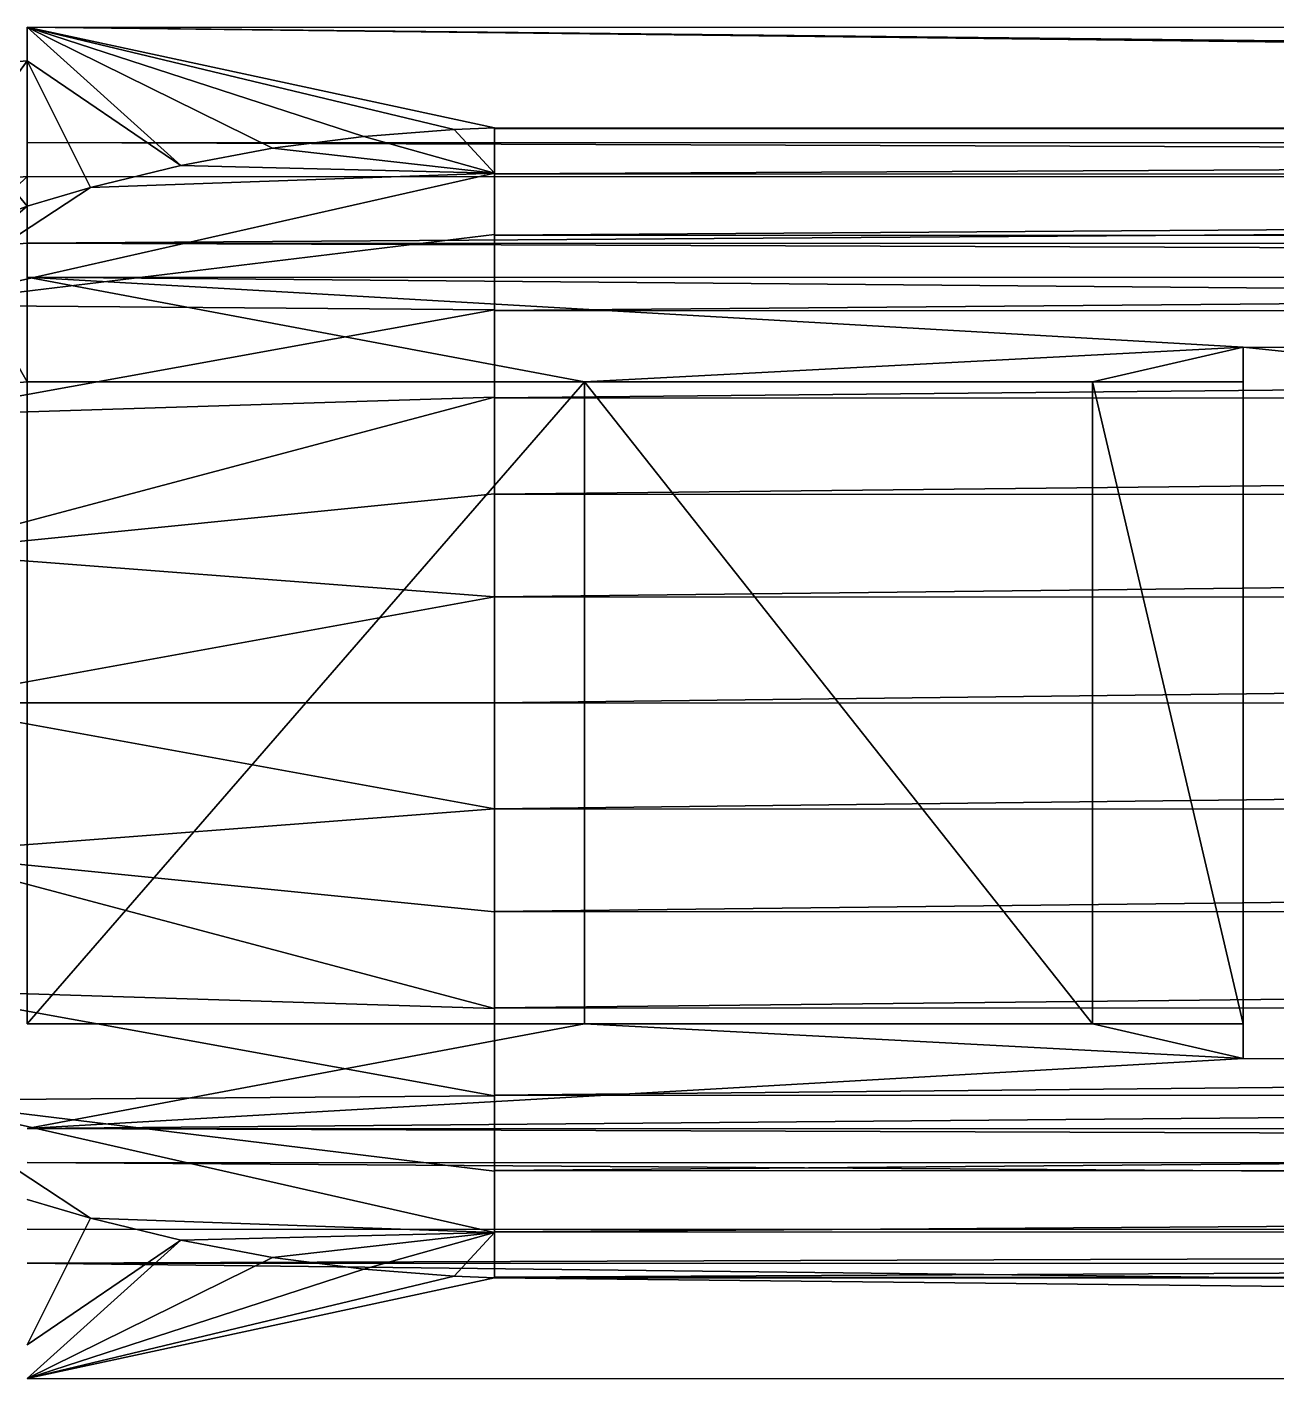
# Model space of a CAD drawing. Header units: inches. Extents: x 0 to 46333, y 12439 to 30520.
# Drawn here: x 14570 to 14644.2, y 17461.8 to 17542 of the extents above; entities that cross this region are included whole.
import ezdxf

# ---------------------------------------------------------------- set-up
doc = ezdxf.new("R2010")
doc.units = ezdxf.units.IN
doc.header["$MEASUREMENT"] = 0
doc.layers.add('DLX_FL1_LUM', color=7, linetype='Continuous', true_color=0xffd400)

msp = doc.modelspace()

# ---------------------------------------------------------------- linework, layer by layer
at = {"layer": 'DLX_FL1_LUM'}
for points in [[(14569.985, 17541.991, 0), (15149.332, 17535.113, 0)], [(15149.332, 17541.97, 0), (14569.985, 17541.991, 0)], [(15149.332, 17535.113, 0), (14569.985, 17541.991, 0)], [(14569.985, 17541.991, 0), (14569.985, 17535.135, 0)], [(14569.985, 17541.991, 0), (14569.985, 17539.986, 0)], [(14569.985, 17535.135, 0), (14569.985, 17541.991, 0)], [(15121.591, 17535.992, 0), (14569.985, 17541.991, 0)], [(14569.985, 17541.991, 0), (15149.332, 17541.97, 0)], [(14595.324, 17535.918, 0), (14569.985, 17541.991, 0)], [(14569.985, 17541.991, 0), (14597.726, 17536.011, 0)], [(14569.985, 17539.986, 0), (14569.985, 17541.991, 0)], [(14569.985, 17541.991, 0), (14579.116, 17533.786, 0)], [(14597.726, 17536.011, 0), (14569.985, 17541.991, 0)], [(14569.985, 17541.991, 0), (15121.591, 17535.992, 0)], [(14589.978, 17535.506, 0), (14569.985, 17541.991, 0)], [(14569.985, 17541.991, 0), (14595.324, 17535.918, 0)], [(14584.549, 17534.798, 0), (14569.985, 17541.991, 0)], [(14569.985, 17541.991, 0), (14589.978, 17535.506, 0)], [(14579.116, 17533.786, 0), (14569.985, 17541.991, 0)], [(14569.985, 17541.991, 0), (14584.549, 17534.798, 0)], [(14569.985, 17539.986, 0), (14563.372, 17539.408, 0)], [(14563.372, 17539.408, 0), (14569.985, 17539.986, 0)], [(14569.985, 17539.986, 0), (14564.727, 17532.684, 0)], [(14564.727, 17532.684, 0), (14569.985, 17539.986, 0)], [(14569.985, 17535.135, 0), (14569.985, 17539.986, 0)], [(14569.985, 17539.986, 0), (14569.985, 17533.13, 0)], [(14569.985, 17539.986, 0), (14569.985, 17535.135, 0)], [(14569.985, 17533.13, 0), (14569.985, 17539.986, 0)], [(14569.985, 17539.986, 0), (14569.985, 17531.372, 0)], [(14579.116, 17533.786, 0), (14569.985, 17539.986, 0)], [(14569.985, 17531.372, 0), (14569.985, 17539.986, 0)], [(14569.985, 17539.986, 0), (14573.747, 17532.479, 0)], [(14573.747, 17532.479, 0), (14569.985, 17539.986, 0)], [(14569.985, 17539.986, 0), (14579.116, 17533.786, 0)], [(14569.985, 17531.372, 0), (14563.372, 17539.408, 0)], [(14563.372, 17539.408, 0), (14569.985, 17531.372, 0)], [(14595.324, 17535.918, 0), (14589.978, 17535.506, 0)], [(14589.978, 17535.506, 0), (14595.324, 17535.918, 0)], [(14597.726, 17536.011, 0), (14595.324, 17535.918, 0)], [(14595.324, 17535.918, 0), (14597.726, 17536.011, 0)], [(14597.726, 17533.325, 0), (14595.324, 17535.918, 0)], [(14595.324, 17535.918, 0), (14597.726, 17533.325, 0)], [(14597.726, 17533.325, 0), (14597.726, 17536.011, 0)], [(14597.726, 17536.011, 0), (14597.726, 17535.976, 0)], [(15121.591, 17535.992, 0), (14597.726, 17536.011, 0)], [(14597.726, 17536.011, 0), (15121.591, 17535.992, 0)], [(14597.726, 17535.976, 0), (14597.726, 17536.011, 0)], [(14597.726, 17536.011, 0), (14597.726, 17533.325, 0)], [(14597.726, 17535.976, 0), (15121.591, 17535.992, 0)], [(15121.591, 17535.992, 0), (14597.726, 17535.976, 0)], [(14597.726, 17535.976, 0), (14597.726, 17533.325, 0)], [(14597.726, 17533.325, 0), (14597.726, 17535.976, 0)], [(14597.726, 17535.976, 0), (14597.726, 17533.286, 0)], [(15121.591, 17535.956, 0), (14597.726, 17535.976, 0)], [(14597.726, 17535.976, 0), (15121.591, 17535.956, 0)], [(14597.726, 17533.286, 0), (14597.726, 17535.976, 0)], [(14597.726, 17533.286, 0), (15121.591, 17535.956, 0)], [(15121.591, 17535.956, 0), (14597.726, 17533.286, 0)], [(14569.985, 17535.135, 0), (15149.332, 17535.113, 0)], [(14569.985, 17533.13, 0), (14569.985, 17535.135, 0)], [(14569.985, 17535.135, 0), (15149.332, 17533.109, 0)], [(15149.332, 17535.113, 0), (14569.985, 17535.135, 0)], [(15149.332, 17533.109, 0), (14569.985, 17535.135, 0)], [(14569.985, 17535.135, 0), (14569.985, 17533.13, 0)], [(14589.978, 17535.506, 0), (14584.549, 17534.798, 0)], [(14584.549, 17534.798, 0), (14589.978, 17535.506, 0)], [(14589.978, 17535.506, 0), (14597.726, 17533.325, 0)], [(14597.726, 17533.325, 0), (14589.978, 17535.506, 0)], [(14584.549, 17534.798, 0), (14579.116, 17533.786, 0)], [(14579.116, 17533.786, 0), (14584.549, 17534.798, 0)], [(14584.549, 17534.798, 0), (14597.726, 17533.325, 0)], [(14597.726, 17533.325, 0), (14584.549, 17534.798, 0)], [(14597.726, 17533.325, 0), (14563.104, 17525.481, 0)], [(14563.104, 17525.481, 0), (14597.726, 17533.325, 0)], [(14579.116, 17533.786, 0), (14573.747, 17532.479, 0)], [(14573.747, 17532.479, 0), (14579.116, 17533.786, 0)], [(14573.747, 17532.479, 0), (14597.726, 17533.325, 0)], [(14597.726, 17533.325, 0), (14573.747, 17532.479, 0)], [(14579.116, 17533.786, 0), (14597.726, 17533.325, 0)], [(14597.726, 17533.325, 0), (14579.116, 17533.786, 0)], [(14597.726, 17533.286, 0), (14597.726, 17533.325, 0)], [(14597.726, 17533.325, 0), (14597.726, 17533.286, 0)], [(14597.726, 17529.688, 0), (14597.726, 17533.325, 0)], [(14597.726, 17533.325, 0), (14597.726, 17529.688, 0)], [(14569.985, 17533.13, 0), (14564.727, 17532.684, 0)], [(14564.727, 17532.684, 0), (14569.985, 17533.13, 0)], [(14565.503, 17528.792, 0), (14569.985, 17533.13, 0)], [(14569.985, 17533.13, 0), (14565.503, 17528.792, 0)], [(14569.985, 17533.13, 0), (15149.332, 17533.109, 0)], [(15149.332, 17533.109, 0), (14569.985, 17533.13, 0)], [(14569.985, 17533.13, 0), (14569.985, 17529.163, 0)], [(14569.985, 17529.163, 0), (14569.985, 17533.13, 0)], [(14569.985, 17529.163, 0), (15149.332, 17533.109, 0)], [(15149.332, 17533.109, 0), (14569.985, 17529.163, 0)], [(14597.726, 17529.688, 0), (14597.726, 17533.286, 0)], [(14597.726, 17533.286, 0), (14597.726, 17529.65, 0)], [(14597.726, 17533.286, 0), (14597.726, 17529.688, 0)], [(15121.591, 17533.267, 0), (14597.726, 17533.286, 0)], [(14597.726, 17533.286, 0), (15121.591, 17533.267, 0)], [(14597.726, 17529.65, 0), (14597.726, 17533.286, 0)], [(14597.726, 17529.65, 0), (15121.591, 17533.267, 0)], [(15121.591, 17533.267, 0), (14597.726, 17529.65, 0)], [(14563.104, 17525.481, 0), (14573.747, 17532.479, 0)], [(14573.747, 17532.479, 0), (14563.104, 17525.481, 0)], [(14573.747, 17532.479, 0), (14569.985, 17531.372, 0)], [(14569.985, 17531.372, 0), (14573.747, 17532.479, 0)], [(14569.985, 17531.372, 0), (14558.709, 17527.011, 0)], [(14558.709, 17527.011, 0), (14569.985, 17531.372, 0)], [(14569.985, 17531.372, 0), (14563.104, 17525.481, 0)], [(14563.104, 17525.481, 0), (14569.985, 17531.372, 0)], [(14563.104, 17525.481, 0), (14597.726, 17529.688, 0)], [(14597.726, 17529.688, 0), (14563.104, 17525.481, 0)], [(14597.726, 17529.65, 0), (14597.726, 17529.688, 0)], [(14597.726, 17529.688, 0), (14597.726, 17529.65, 0)], [(14597.726, 17525.211, 0), (14597.726, 17529.688, 0)], [(14597.726, 17529.688, 0), (14597.726, 17525.211, 0)], [(14597.726, 17525.211, 0), (14597.726, 17529.65, 0)], [(14597.726, 17529.65, 0), (14597.726, 17525.177, 0)], [(14597.726, 17529.65, 0), (14597.726, 17525.211, 0)], [(15121.591, 17529.631, 0), (14597.726, 17529.65, 0)], [(14597.726, 17529.65, 0), (15121.591, 17529.631, 0)], [(14597.726, 17525.177, 0), (14597.726, 17529.65, 0)], [(14597.726, 17525.177, 0), (15121.591, 17529.631, 0)], [(15121.591, 17529.631, 0), (14597.726, 17525.177, 0)], [(14565.503, 17528.792, 0), (14569.985, 17529.163, 0)], [(14569.985, 17529.163, 0), (14565.503, 17528.792, 0)], [(14565.503, 17528.792, 0), (14569.985, 17520.942, 0)], [(14569.985, 17520.942, 0), (14565.503, 17528.792, 0)], [(14569.985, 17527.158, 0), (14569.985, 17529.163, 0)], [(14569.985, 17529.163, 0), (14569.985, 17520.942, 0)], [(15149.331, 17527.136, 0), (14569.985, 17529.163, 0)], [(14569.985, 17529.163, 0), (14569.985, 17527.158, 0)], [(15149.332, 17529.141, 0), (14569.985, 17529.163, 0)], [(14569.985, 17529.163, 0), (15149.331, 17527.136, 0)], [(14569.985, 17529.163, 0), (15149.332, 17529.141, 0)], [(14569.985, 17520.942, 0), (14569.985, 17529.163, 0)], [(14642.153, 17522.997, 0), (14569.985, 17527.158, 0)], [(14569.985, 17527.158, 0), (14603.061, 17520.941, 0)], [(14603.061, 17520.941, 0), (14569.985, 17527.158, 0)], [(14569.985, 17527.158, 0), (14569.985, 17520.942, 0)], [(15149.331, 17527.136, 0), (14569.985, 17527.158, 0)], [(14569.985, 17527.158, 0), (15047.094, 17522.982, 0)], [(15047.094, 17522.982, 0), (14569.985, 17527.158, 0)], [(14569.985, 17527.158, 0), (14642.153, 17522.997, 0)], [(14569.985, 17520.942, 0), (14569.985, 17527.158, 0)], [(14569.985, 17527.158, 0), (15149.331, 17527.136, 0)], [(14597.726, 17525.211, 0), (14563.104, 17525.481, 0)], [(14563.104, 17525.481, 0), (14597.726, 17525.211, 0)], [(14563.104, 17518.94, 0), (14597.726, 17525.211, 0)], [(14597.726, 17525.211, 0), (14563.104, 17518.94, 0)], [(14597.726, 17525.177, 0), (14597.726, 17525.211, 0)], [(14597.726, 17525.211, 0), (14597.726, 17525.177, 0)], [(14597.726, 17520.029, 0), (14597.726, 17525.211, 0)], [(14597.726, 17525.211, 0), (14597.726, 17520.029, 0)], [(14597.726, 17520.029, 0), (14597.726, 17525.177, 0)], [(14597.726, 17525.177, 0), (14597.726, 17520, 0)], [(14597.726, 17525.177, 0), (14597.726, 17520.029, 0)], [(15121.591, 17525.158, 0), (14597.726, 17525.177, 0)], [(14597.726, 17525.177, 0), (15121.591, 17525.158, 0)], [(14597.726, 17520, 0), (14597.726, 17525.177, 0)], [(14597.726, 17520, 0), (15121.591, 17525.158, 0)], [(15121.591, 17525.158, 0), (14597.726, 17520, 0)], [(14603.061, 17520.941, 0), (14642.153, 17522.997, 0)], [(14642.153, 17522.997, 0), (14603.061, 17520.941, 0)], [(14633.199, 17520.94, 0), (14642.153, 17522.997, 0)], [(14642.153, 17522.997, 0), (14633.199, 17520.94, 0)], [(14642.151, 17480.793, 0), (14642.153, 17522.997, 0)], [(14642.153, 17522.997, 0), (14642.151, 17480.793, 0)], [(14642.153, 17522.997, 0), (14642.153, 17520.939, 0)], [(15047.092, 17480.778, 0), (14642.153, 17522.997, 0)], [(15047.094, 17522.982, 0), (14642.153, 17522.997, 0)], [(14642.153, 17522.997, 0), (15047.092, 17480.778, 0)], [(14642.153, 17520.939, 0), (14642.153, 17522.997, 0)], [(14642.153, 17522.997, 0), (15047.094, 17522.982, 0)], [(14566.678, 17520.653, 0), (14569.985, 17520.942, 0)], [(14569.985, 17520.942, 0), (14566.678, 17520.653, 0)], [(14569.985, 17520.942, 0), (14569.984, 17482.853, 0)], [(14569.984, 17482.853, 0), (14569.985, 17520.942, 0)], [(14603.061, 17520.941, 0), (14569.984, 17482.853, 0)], [(14569.984, 17482.853, 0), (14603.061, 17520.941, 0)], [(14569.985, 17520.942, 0), (14603.061, 17520.941, 0)], [(14603.061, 17520.941, 0), (14569.985, 17520.942, 0)], [(14603.06, 17482.852, 0), (14603.061, 17520.941, 0)], [(14603.06, 17482.852, 0), (14603.061, 17520.941, 0)], [(14603.061, 17520.941, 0), (14603.06, 17482.852, 0)], [(14603.06, 17482.852, 0), (14603.061, 17520.941, 0)], [(14603.061, 17520.941, 0), (14603.06, 17482.852, 0)], [(14603.061, 17520.941, 0), (14603.06, 17482.852, 0)], [(14603.061, 17520.941, 0), (14633.199, 17520.94, 0)], [(14603.061, 17520.941, 0), (14633.199, 17520.94, 0)], [(14633.199, 17520.94, 0), (14603.061, 17520.941, 0)], [(14603.061, 17520.941, 0), (14633.199, 17520.94, 0)], [(14633.199, 17520.94, 0), (14603.061, 17520.941, 0)], [(14603.061, 17520.941, 0), (14603.061, 17520.941, 0)], [(14603.061, 17520.941, 0), (14603.061, 17520.941, 0)], [(14603.061, 17520.941, 0), (14633.198, 17482.851, 0)], [(14633.199, 17520.94, 0), (14603.061, 17520.941, 0)], [(14633.198, 17482.851, 0), (14603.061, 17520.941, 0)], [(14633.199, 17520.94, 0), (14633.198, 17482.851, 0)], [(14633.199, 17520.94, 0), (14633.198, 17482.851, 0)], [(14633.198, 17482.851, 0), (14633.199, 17520.94, 0)], [(14633.199, 17520.94, 0), (14633.198, 17482.851, 0)], [(14633.198, 17482.851, 0), (14633.199, 17520.94, 0)], [(14633.198, 17482.851, 0), (14633.199, 17520.94, 0)], [(14642.151, 17482.851, 0), (14633.199, 17520.94, 0)], [(14642.153, 17520.939, 0), (14633.199, 17520.94, 0)], [(14633.199, 17520.94, 0), (14642.151, 17482.851, 0)], [(14633.199, 17520.94, 0), (14642.153, 17520.939, 0)], [(14633.199, 17520.94, 0), (14633.199, 17520.94, 0)], [(14633.199, 17520.94, 0), (14633.199, 17520.94, 0)], [(14642.151, 17482.851, 0), (14642.153, 17520.939, 0)], [(14642.153, 17520.939, 0), (14642.151, 17482.851, 0)], [(14642.151, 17480.793, 0), (14642.153, 17520.939, 0)], [(14642.153, 17520.939, 0), (14642.151, 17480.793, 0)], [(14597.726, 17520.029, 0), (14563.104, 17518.94, 0)], [(14563.104, 17510.831, 0), (14597.726, 17520.029, 0)], [(14563.104, 17518.94, 0), (14597.726, 17520.029, 0)], [(14597.726, 17520.029, 0), (14563.104, 17510.831, 0)], [(14597.725, 17514.299, 0), (14597.726, 17520.029, 0)], [(14597.726, 17520.029, 0), (14597.725, 17514.299, 0)], [(14597.725, 17514.299, 0), (14597.726, 17520, 0)], [(14597.726, 17520, 0), (14597.725, 17514.278, 0)], [(14597.726, 17520, 0), (14597.725, 17514.299, 0)], [(14597.725, 17514.278, 0), (14597.726, 17520, 0)], [(14597.725, 17514.278, 0), (15121.591, 17519.981, 0)], [(15121.591, 17519.981, 0), (14597.725, 17514.278, 0)], [(14597.726, 17520, 0), (14597.726, 17520.029, 0)], [(14597.726, 17520.029, 0), (14597.726, 17520, 0)], [(15121.591, 17519.981, 0), (14597.726, 17520, 0)], [(14597.726, 17520, 0), (15121.591, 17519.981, 0)], [(14563.104, 17510.831, 0), (14597.725, 17514.299, 0)], [(14597.725, 17514.299, 0), (14563.104, 17510.831, 0)], [(14597.725, 17514.278, 0), (14597.725, 17514.299, 0)], [(14597.725, 17514.299, 0), (14597.725, 17514.278, 0)], [(14597.725, 17508.193, 0), (14597.725, 17514.299, 0)], [(14597.725, 17514.299, 0), (14597.725, 17508.193, 0)], [(14597.725, 17508.193, 0), (14597.725, 17514.278, 0)], [(14597.725, 17514.278, 0), (14597.725, 17508.183, 0)], [(14597.725, 17514.278, 0), (14597.725, 17508.193, 0)], [(15121.59, 17514.258, 0), (14597.725, 17514.278, 0)], [(14597.725, 17514.278, 0), (15121.59, 17514.258, 0)], [(14597.725, 17508.183, 0), (14597.725, 17514.278, 0)], [(14597.725, 17508.183, 0), (15121.59, 17514.258, 0)], [(15121.59, 17514.258, 0), (14597.725, 17508.183, 0)], [(14597.725, 17508.193, 0), (14563.104, 17510.831, 0)], [(14563.104, 17510.831, 0), (14597.725, 17508.193, 0)], [(14563.103, 17501.899, 0), (14597.725, 17508.193, 0)], [(14597.725, 17508.193, 0), (14563.103, 17501.899, 0)], [(14597.725, 17501.897, 0), (14597.725, 17508.193, 0)], [(14597.725, 17508.193, 0), (14597.725, 17508.183, 0)], [(14597.725, 17508.183, 0), (14597.725, 17508.193, 0)], [(14597.725, 17508.193, 0), (14597.725, 17501.897, 0)], [(14597.725, 17508.183, 0), (14597.725, 17501.897, 0)], [(14597.725, 17501.897, 0), (14597.725, 17508.183, 0)], [(14597.725, 17508.183, 0), (14597.725, 17501.897, 0)], [(15121.59, 17508.163, 0), (14597.725, 17508.183, 0)], [(14597.725, 17508.183, 0), (15121.59, 17508.163, 0)], [(14597.725, 17501.897, 0), (14597.725, 17508.183, 0)], [(14597.725, 17501.897, 0), (15121.59, 17508.163, 0)], [(15121.59, 17508.163, 0), (14597.725, 17501.897, 0)], [(14563.103, 17501.899, 0), (14597.725, 17495.601, 0)], [(14597.725, 17495.601, 0), (14563.103, 17501.899, 0)], [(14563.103, 17501.899, 0), (14597.725, 17501.897, 0)], [(14597.725, 17501.897, 0), (14563.103, 17501.899, 0)], [(14597.725, 17495.601, 0), (14597.725, 17501.897, 0)], [(14597.725, 17501.897, 0), (14597.725, 17495.612, 0)], [(14597.725, 17501.897, 0), (14597.725, 17501.897, 0)], [(14597.725, 17501.897, 0), (14597.725, 17495.612, 0)], [(14597.725, 17495.612, 0), (14597.725, 17501.897, 0)], [(14597.725, 17501.897, 0), (14597.725, 17501.897, 0)], [(14597.725, 17501.897, 0), (14597.725, 17495.601, 0)], [(15121.59, 17501.878, 0), (14597.725, 17501.897, 0)], [(14597.725, 17501.897, 0), (15121.59, 17501.878, 0)], [(14597.725, 17495.612, 0), (14597.725, 17501.897, 0)], [(14597.725, 17495.612, 0), (15121.59, 17501.878, 0)], [(15121.59, 17501.878, 0), (14597.725, 17495.612, 0)], [(14597.725, 17495.601, 0), (14563.103, 17492.966, 0)], [(14563.103, 17492.966, 0), (14597.725, 17495.601, 0)], [(14597.725, 17495.601, 0), (14597.725, 17495.612, 0)], [(14597.725, 17495.612, 0), (14597.725, 17489.516, 0)], [(14597.725, 17495.612, 0), (14597.725, 17495.601, 0)], [(15121.59, 17495.592, 0), (14597.725, 17495.612, 0)], [(14597.725, 17495.612, 0), (15121.59, 17495.592, 0)], [(14597.725, 17489.516, 0), (14597.725, 17495.612, 0)], [(14597.725, 17489.496, 0), (14597.725, 17495.601, 0)], [(14597.725, 17495.601, 0), (14597.725, 17489.516, 0)], [(14597.725, 17489.516, 0), (14597.725, 17495.601, 0)], [(14597.725, 17495.601, 0), (14597.725, 17489.496, 0)], [(14597.725, 17489.516, 0), (15121.59, 17495.592, 0)], [(15121.59, 17495.592, 0), (14597.725, 17489.516, 0)], [(14563.103, 17492.966, 0), (14597.724, 17483.765, 0)], [(14563.103, 17492.966, 0), (14597.725, 17489.496, 0)], [(14597.724, 17483.765, 0), (14563.103, 17492.966, 0)], [(14597.725, 17489.496, 0), (14563.103, 17492.966, 0)], [(14597.725, 17489.516, 0), (14597.724, 17483.793, 0)], [(14597.724, 17483.793, 0), (14597.725, 17489.516, 0)], [(14597.724, 17483.765, 0), (14597.725, 17489.496, 0)], [(14597.725, 17489.496, 0), (14597.724, 17483.793, 0)], [(14597.724, 17483.793, 0), (14597.725, 17489.496, 0)], [(14597.725, 17489.496, 0), (14597.724, 17483.765, 0)], [(14597.724, 17483.793, 0), (15121.59, 17489.496, 0)], [(15121.59, 17489.496, 0), (14597.724, 17483.793, 0)], [(14597.725, 17489.496, 0), (14597.725, 17489.516, 0)], [(14597.725, 17489.516, 0), (14597.725, 17489.496, 0)], [(15121.59, 17489.496, 0), (14597.725, 17489.516, 0)], [(14597.725, 17489.516, 0), (15121.59, 17489.496, 0)], [(14597.724, 17483.765, 0), (14563.103, 17484.856, 0)], [(14597.724, 17478.582, 0), (14563.103, 17484.856, 0)], [(14563.103, 17484.856, 0), (14597.724, 17483.765, 0)], [(14563.103, 17484.856, 0), (14597.724, 17478.582, 0)], [(14597.724, 17483.765, 0), (14597.724, 17483.793, 0)], [(14597.724, 17483.793, 0), (14597.724, 17478.617, 0)], [(14597.724, 17483.793, 0), (14597.724, 17483.765, 0)], [(15121.589, 17483.774, 0), (14597.724, 17483.793, 0)], [(14597.724, 17483.793, 0), (15121.589, 17483.774, 0)], [(14597.724, 17478.617, 0), (14597.724, 17483.793, 0)], [(14597.724, 17478.617, 0), (15121.589, 17483.774, 0)], [(15121.589, 17483.774, 0), (14597.724, 17478.617, 0)], [(14597.724, 17478.582, 0), (14597.724, 17483.765, 0)], [(14597.724, 17483.765, 0), (14597.724, 17478.617, 0)], [(14597.724, 17478.617, 0), (14597.724, 17483.765, 0)], [(14597.724, 17483.765, 0), (14597.724, 17478.582, 0)], [(14603.06, 17482.852, 0), (14569.984, 17482.853, 0)], [(14569.984, 17482.853, 0), (14603.06, 17482.852, 0)], [(14603.06, 17482.852, 0), (14569.984, 17476.638, 0)], [(14569.984, 17476.638, 0), (14603.06, 17482.852, 0)], [(14603.06, 17482.852, 0), (14642.151, 17480.793, 0)], [(14633.198, 17482.851, 0), (14603.06, 17482.852, 0)], [(14642.151, 17480.793, 0), (14603.06, 17482.852, 0)], [(14603.06, 17482.852, 0), (14603.06, 17482.852, 0)], [(14633.198, 17482.851, 0), (14603.06, 17482.852, 0)], [(14603.06, 17482.852, 0), (14603.06, 17482.852, 0)], [(14603.06, 17482.852, 0), (14633.198, 17482.851, 0)], [(14633.198, 17482.851, 0), (14603.06, 17482.852, 0)], [(14603.06, 17482.852, 0), (14633.198, 17482.851, 0)], [(14603.06, 17482.852, 0), (14633.198, 17482.851, 0)], [(14633.198, 17482.851, 0), (14642.151, 17482.851, 0)], [(14633.198, 17482.851, 0), (14642.151, 17480.793, 0)], [(14642.151, 17482.851, 0), (14633.198, 17482.851, 0)], [(14642.151, 17480.793, 0), (14633.198, 17482.851, 0)], [(14633.198, 17482.851, 0), (14633.198, 17482.851, 0)], [(14633.198, 17482.851, 0), (14633.198, 17482.851, 0)], [(14642.151, 17482.851, 0), (14642.151, 17480.793, 0)], [(14642.151, 17480.793, 0), (14642.151, 17482.851, 0)], [(14569.984, 17476.638, 0), (14642.151, 17480.793, 0)], [(14642.151, 17480.793, 0), (14569.984, 17476.638, 0)], [(14569.984, 17476.638, 0), (15047.092, 17480.778, 0)], [(15047.092, 17480.778, 0), (14569.984, 17476.638, 0)], [(14642.151, 17480.793, 0), (15047.092, 17480.778, 0)], [(15047.092, 17480.778, 0), (14642.151, 17480.793, 0)], [(14563.102, 17478.317, 0), (14597.724, 17478.582, 0)], [(14597.724, 17478.582, 0), (14563.102, 17478.317, 0)], [(14563.102, 17478.317, 0), (14597.724, 17474.106, 0)], [(14597.724, 17470.469, 0), (14563.102, 17478.317, 0)], [(14563.102, 17478.317, 0), (14597.724, 17470.469, 0)], [(14573.744, 17471.317, 0), (14563.102, 17478.317, 0)], [(14563.102, 17478.317, 0), (14573.744, 17471.317, 0)], [(14597.724, 17474.106, 0), (14563.102, 17478.317, 0)], [(14597.724, 17478.582, 0), (14597.724, 17478.617, 0)], [(14597.724, 17478.617, 0), (14597.724, 17474.143, 0)], [(14597.724, 17478.617, 0), (14597.724, 17478.582, 0)], [(15121.589, 17478.598, 0), (14597.724, 17478.617, 0)], [(14597.724, 17478.617, 0), (15121.589, 17478.598, 0)], [(14597.724, 17474.143, 0), (14597.724, 17478.617, 0)], [(14597.724, 17474.143, 0), (15121.589, 17478.598, 0)], [(15121.589, 17478.598, 0), (14597.724, 17474.143, 0)], [(14597.724, 17474.106, 0), (14597.724, 17478.582, 0)], [(14597.724, 17478.582, 0), (14597.724, 17474.143, 0)], [(14597.724, 17474.143, 0), (14597.724, 17478.582, 0)], [(14597.724, 17478.582, 0), (14597.724, 17474.106, 0)], [(14569.984, 17476.638, 0), (15149.33, 17476.616, 0)], [(15149.33, 17476.616, 0), (14569.984, 17476.638, 0)], [(14569.984, 17476.638, 0), (15149.329, 17474.612, 0)], [(15149.329, 17474.612, 0), (14569.984, 17476.638, 0)], [(15149.329, 17474.612, 0), (14569.983, 17474.634, 0)], [(14569.983, 17474.634, 0), (15149.329, 17470.645, 0)], [(14569.983, 17474.634, 0), (15149.329, 17474.612, 0)], [(15149.329, 17470.645, 0), (14569.983, 17474.634, 0)], [(14597.724, 17474.143, 0), (14597.724, 17474.106, 0)], [(14597.724, 17474.106, 0), (14597.724, 17474.143, 0)], [(14597.724, 17474.143, 0), (14597.724, 17470.507, 0)], [(15121.589, 17474.124, 0), (14597.724, 17474.143, 0)], [(14597.724, 17474.143, 0), (15121.589, 17474.124, 0)], [(14597.724, 17470.507, 0), (14597.724, 17474.143, 0)], [(14597.724, 17470.507, 0), (15121.589, 17474.124, 0)], [(15121.589, 17474.124, 0), (14597.724, 17470.507, 0)], [(14597.724, 17470.507, 0), (14597.724, 17474.106, 0)], [(14597.724, 17474.106, 0), (14597.724, 17470.507, 0)], [(14597.724, 17470.469, 0), (14597.724, 17474.106, 0)], [(14597.724, 17474.106, 0), (14597.724, 17470.469, 0)], [(14569.983, 17472.425, 0), (14573.744, 17471.317, 0)], [(14573.744, 17471.317, 0), (14569.983, 17472.425, 0)], [(14573.744, 17471.317, 0), (14569.983, 17463.809, 0)], [(14569.983, 17463.809, 0), (14573.744, 17471.317, 0)], [(14573.744, 17471.317, 0), (14579.113, 17470.009, 0)], [(14573.744, 17471.317, 0), (14597.724, 17470.469, 0)], [(14579.113, 17470.009, 0), (14573.744, 17471.317, 0)], [(14597.724, 17470.469, 0), (14573.744, 17471.317, 0)], [(14569.983, 17470.666, 0), (15149.329, 17470.645, 0)], [(15149.329, 17470.645, 0), (14569.983, 17470.666, 0)], [(14569.983, 17468.661, 0), (15149.329, 17470.645, 0)], [(15149.329, 17470.645, 0), (14569.983, 17468.661, 0)], [(14579.113, 17470.009, 0), (14569.983, 17461.805, 0)], [(14569.983, 17463.809, 0), (14579.113, 17470.009, 0)], [(14579.113, 17470.009, 0), (14569.983, 17463.809, 0)], [(14569.983, 17461.805, 0), (14579.113, 17470.009, 0)], [(14579.113, 17470.009, 0), (14597.724, 17470.469, 0)], [(14597.724, 17470.469, 0), (14579.113, 17470.009, 0)], [(14579.113, 17470.009, 0), (14584.548, 17468.997, 0)], [(14584.548, 17468.997, 0), (14579.113, 17470.009, 0)], [(14584.548, 17468.997, 0), (14597.724, 17470.469, 0)], [(14597.724, 17470.469, 0), (14584.548, 17468.997, 0)], [(14589.975, 17468.288, 0), (14597.724, 17470.469, 0)], [(14597.724, 17470.469, 0), (14589.975, 17468.288, 0)], [(14595.322, 17467.876, 0), (14597.724, 17470.469, 0)], [(14597.724, 17470.469, 0), (14595.322, 17467.876, 0)], [(14597.724, 17470.469, 0), (14597.724, 17470.507, 0)], [(14597.724, 17470.507, 0), (14597.724, 17467.818, 0)], [(14597.724, 17470.507, 0), (14597.724, 17470.469, 0)], [(15121.589, 17470.488, 0), (14597.724, 17470.507, 0)], [(14597.724, 17470.507, 0), (15121.589, 17470.488, 0)], [(14597.724, 17467.818, 0), (14597.724, 17470.507, 0)], [(14597.724, 17467.818, 0), (15121.589, 17470.488, 0)], [(15121.589, 17470.488, 0), (14597.724, 17467.818, 0)], [(14597.724, 17467.818, 0), (14597.724, 17470.469, 0)], [(14597.724, 17470.469, 0), (14597.724, 17467.818, 0)], [(14597.724, 17467.783, 0), (14597.724, 17470.469, 0)], [(14597.724, 17470.469, 0), (14597.724, 17467.783, 0)], [(14584.548, 17468.997, 0), (14569.983, 17461.805, 0)], [(14569.983, 17461.805, 0), (14584.548, 17468.997, 0)], [(14569.983, 17468.661, 0), (15149.329, 17461.784, 0)], [(15149.329, 17468.639, 0), (14569.983, 17468.661, 0)], [(15149.329, 17461.784, 0), (14569.983, 17468.661, 0)], [(14569.983, 17468.661, 0), (15149.329, 17468.639, 0)], [(14584.548, 17468.997, 0), (14589.975, 17468.288, 0)], [(14589.975, 17468.288, 0), (14584.548, 17468.997, 0)], [(14589.975, 17468.288, 0), (14569.983, 17461.805, 0)], [(14569.983, 17461.805, 0), (14589.975, 17468.288, 0)], [(14595.322, 17467.876, 0), (14569.983, 17461.805, 0)], [(14569.983, 17461.805, 0), (14595.322, 17467.876, 0)], [(14569.983, 17461.805, 0), (14597.724, 17467.783, 0)], [(14597.724, 17467.783, 0), (14569.983, 17461.805, 0)], [(14589.975, 17468.288, 0), (14595.322, 17467.876, 0)], [(14595.322, 17467.876, 0), (14589.975, 17468.288, 0)], [(14595.322, 17467.876, 0), (14597.724, 17467.783, 0)], [(14597.724, 17467.783, 0), (14595.322, 17467.876, 0)], [(14597.724, 17467.818, 0), (14597.724, 17467.783, 0)], [(14597.724, 17467.783, 0), (14597.724, 17467.818, 0)], [(14597.724, 17467.818, 0), (15121.589, 17467.798, 0)], [(15121.589, 17467.798, 0), (14597.724, 17467.818, 0)], [(15121.589, 17467.798, 0), (14597.724, 17467.783, 0)], [(14597.724, 17467.783, 0), (15121.589, 17467.798, 0)], [(14597.724, 17467.783, 0), (15149.329, 17461.784, 0)], [(15149.329, 17461.784, 0), (14597.724, 17467.783, 0)], [(14597.724, 17467.783, 0), (15121.589, 17467.764, 0)], [(15121.589, 17467.764, 0), (14597.724, 17467.783, 0)], [(14569.983, 17461.805, 0), (15149.329, 17461.784, 0)], [(15149.329, 17461.784, 0), (14569.983, 17461.805, 0)]]:
    msp.add_polyline3d(points, dxfattribs=at)

doc.saveas('drawing.dxf')
